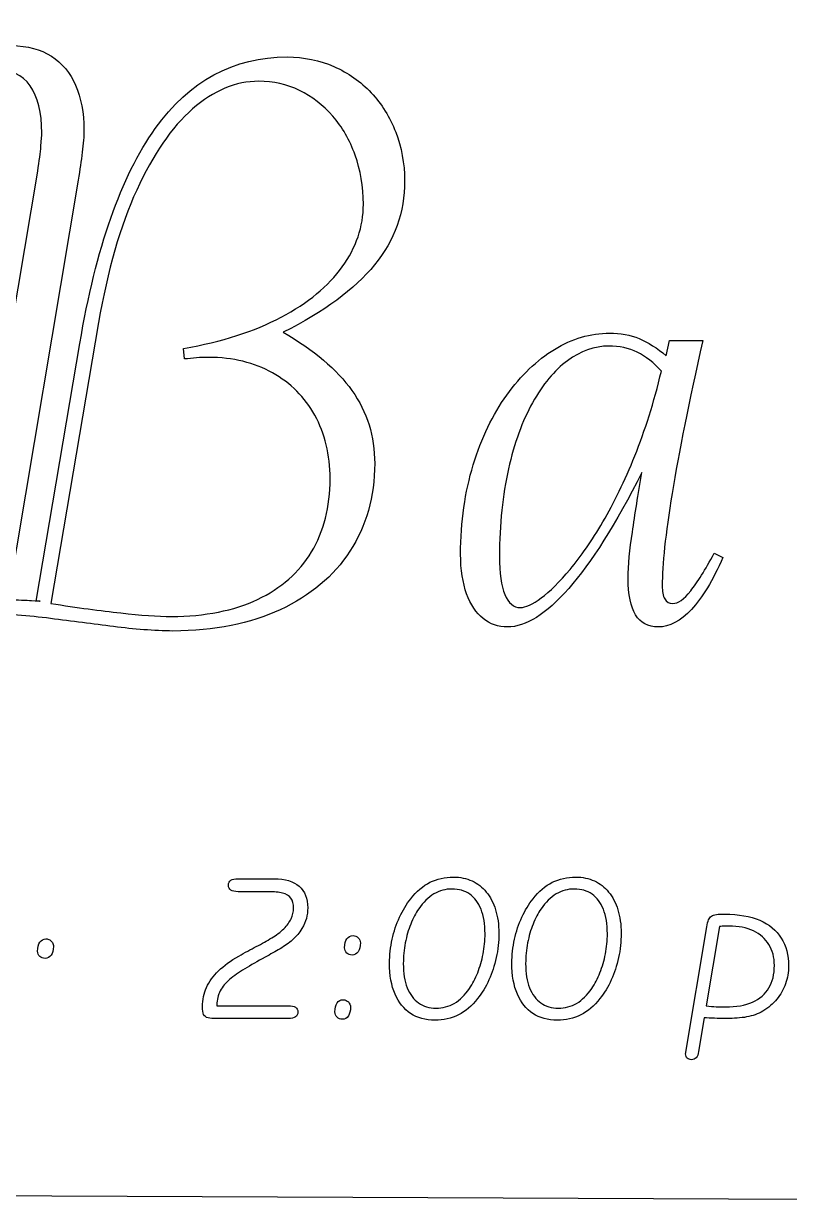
# Model space of a CAD drawing. Header units: millimetres. Extents: x -101 to 196, y -76 to 155.
# Drawn here: x 152.02 to 170.39, y 101.68 to 129.98 of the extents above; entities that cross this region are included whole.
import ezdxf

# ---------------------------------------------------------------- set-up
doc = ezdxf.new("R2010")
doc.units = ezdxf.units.MM
doc.header["$MEASUREMENT"] = 0
doc.layers.add('Capa 1', color=7, linetype='Continuous')

msp = doc.modelspace()

# ---------------------------------------------------------------- linework, layer by layer
at = {"layer": 'Capa 1', "color": 7}
msp.add_open_spline([(81.1485, 137.9786), (81.1485, 137.9786), (80.2355, 137.9786), (80.2355, 137.9786), (80.2355, 137.9786), (80.2355, 137.9786), (80.1349, 131.3575), (80.1349, 131.3575), (80.1349, 131.3575), (80.1349, 131.3575), (69.8957, 131.4652), (69.8957, 131.4652), (69.8957, 131.4652), (69.8957, 131.4652), (70.0032, 137.6636), (70.0032, 137.6636), (70.0032, 137.6636), (70.0032, 137.6636), (60.0788, 138.0784), (60.0788, 138.0784), (60.0788, 138.0784), (60.0788, 138.0784), (60.0788, 131.3575), (60.0788, 131.3575), (60.0788, 131.3575), (60.0788, 131.3575), (50.6702, 131.3575), (50.6702, 131.3575), (50.6702, 131.3575), (50.6702, 131.3575), (50.4628, 137.8708), (50.4628, 137.8708), (50.4628, 137.8708), (50.4628, 137.8708), (40.8469, 137.8708), (40.8469, 137.8708), (40.8469, 137.8708), (40.8469, 137.8708), (41.1552, 131.4652), (41.1552, 131.4652), (41.1552, 131.4652), (41.1552, 131.4652), (32.0617, 131.4652), (32.0617, 131.4652), (32.0617, 131.4652), (32.0617, 131.4652), (31.0231, 137.7698), (31.0231, 137.7698), (31.0231, 137.7698), (31.0231, 137.7698), (22.2983, 137.8708), (22.2983, 137.8708), (22.2983, 137.8708), (22.2983, 137.8708), (25.5685, 102.342), (25.5685, 102.342), (25.5685, 102.342), (25.5685, 102.342), (111.2145, 101.96), (111.2145, 101.96), (111.2145, 101.96), (111.2145, 101.96), (111.2133, 102.0352), (111.2133, 102.0352), (111.2133, 102.0352), (111.2133, 102.0352), (192.3729, 101.679), (192.3729, 101.679), (192.3729, 101.679), (192.3729, 101.679), (195.583, 137.67), (195.583, 137.67), (195.583, 137.67), (195.583, 137.67), (184.4111, 137.7698), (184.4111, 137.7698), (184.4111, 137.7698), (184.4111, 137.7698), (183.8962, 131.4317), (183.8962, 131.4317), (183.8962, 131.4317), (183.8962, 131.4317), (177.4892, 131.5317), (177.4892, 131.5317), (177.4892, 131.5317), (177.4892, 131.5317), (177.2821, 137.67), (177.2821, 137.67), (177.2821, 137.67), (177.2821, 137.67), (168.3897, 137.7698), (168.3897, 137.7698), (168.3897, 137.7698), (168.3897, 137.7698), (168.1817, 131.4317), (168.1817, 131.4317), (168.1817, 131.4317), (168.1817, 131.4317), (159.2898, 131.5317), (159.2898, 131.5317), (159.2898, 131.5317), (159.2898, 131.5317), (159.2898, 137.8708), (159.2898, 137.8708), (159.2898, 137.8708), (159.2898, 137.8708), (149.7804, 137.8708), (149.7804, 137.8708), (149.7804, 137.8708), (149.7804, 137.8708), (149.7804, 131.5317), (149.7804, 131.5317), (149.7804, 131.5317), (149.7804, 131.5317), (139.6492, 131.3305), (139.6492, 131.3305), (139.6492, 131.3305), (139.6492, 131.3305), (139.341, 137.7698), (139.341, 137.7698), (139.341, 137.7698), (139.341, 137.7698), (138.0712, 137.7573), (138.0712, 137.7573), (138.0712, 137.7573), (138.5328, 142.1253), (138.9549, 146.0923), (139.2751, 149.0454), (139.2751, 149.0454), (137.8607, 149.9912), (133.5118, 151.2237), (133.5118, 151.2237), (133.5118, 151.2237), (133.5119, 151.2239), (133.5118, 151.2237), (132.38, 147.7261), (132.38, 147.7261), (130.6776, 148.2888), (127.7425, 149.0454), (127.7425, 149.0454), (127.7425, 149.0454), (127.7426, 149.0454), (127.7425, 149.0454), (128.5942, 152.4499), (128.5942, 152.4499), (125.3837, 153.5821), (121.5977, 153.6756), (121.5977, 153.6756), (121.5977, 153.6756), (121.5977, 153.6758), (121.5977, 153.6756), (120.747, 150.0851), (120.747, 150.0851), (119.1454, 150.467), (114.7966, 150.7478), (114.7966, 150.7478), (114.7966, 150.7478), (114.7967, 150.748), (114.7966, 150.7478), (115.0781, 154.1523), (115.0781, 154.1523), (111.4858, 154.5274), (107.3249, 154.3402), (107.3249, 154.3402), (107.3249, 154.3402), (107.3249, 154.3403), (107.3249, 154.3402), (107.5122, 150.9358), (107.5122, 150.9358), (104.115, 151.0359), (100.9924, 150.1786), (100.9924, 150.1786), (100.9924, 150.1786), (100.9925, 150.1787), (100.9924, 150.1786), (100.3285, 153.777), (100.3285, 153.777), (97.4943, 153.871), (93.8089, 152.7317), (93.8089, 152.7317), (93.8089, 152.7317), (93.8089, 152.7318), (93.8089, 152.7317), (94.4725, 149.2333), (94.4725, 149.2333), (91.2554, 148.671), (88.2336, 147.6322), (88.2336, 147.6322), (88.2336, 147.6322), (88.2336, 147.6323), (87.852, 148.6708), (87.0944, 151.3172), (87.0944, 151.3172), (84.541, 150.8421), (79.7029, 149.0119), (79.7029, 149.0119), (79.7029, 149.0119), (79.7029, 149.0119), (81.1485, 137.9786), (81.1485, 137.9786)], degree=3, knots=[0, 0, 0, 0, 0.0196078, 0.0196078, 0.0196078, 0.0196078, 0.0392157, 0.0392157, 0.0392157, 0.0392157, 0.0588235, 0.0588235, 0.0588235, 0.0588235, 0.0784314, 0.0784314, 0.0784314, 0.0784314, 0.0980392, 0.0980392, 0.0980392, 0.0980392, 0.1176471, 0.1176471, 0.1176471, 0.1176471, 0.1372549, 0.1372549, 0.1372549, 0.1372549, 0.1568627, 0.1568627, 0.1568627, 0.1568627, 0.1764706, 0.1764706, 0.1764706, 0.1764706, 0.1960784, 0.1960784, 0.1960784, 0.1960784, 0.2156863, 0.2156863, 0.2156863, 0.2156863, 0.2352941, 0.2352941, 0.2352941, 0.2352941, 0.254902, 0.254902, 0.254902, 0.254902, 0.2745098, 0.2745098, 0.2745098, 0.2745098, 0.2941176, 0.2941176, 0.2941176, 0.2941176, 0.3137255, 0.3137255, 0.3137255, 0.3137255, 0.3333333, 0.3333333, 0.3333333, 0.3333333, 0.3529412, 0.3529412, 0.3529412, 0.3529412, 0.372549, 0.372549, 0.372549, 0.372549, 0.3921569, 0.3921569, 0.3921569, 0.3921569, 0.4117647, 0.4117647, 0.4117647, 0.4117647, 0.4313725, 0.4313725, 0.4313725, 0.4313725, 0.4509804, 0.4509804, 0.4509804, 0.4509804, 0.4705882, 0.4705882, 0.4705882, 0.4705882, 0.4901961, 0.4901961, 0.4901961, 0.4901961, 0.5098039, 0.5098039, 0.5098039, 0.5098039, 0.5294118, 0.5294118, 0.5294118, 0.5294118, 0.5490196, 0.5490196, 0.5490196, 0.5490196, 0.5686275, 0.5686275, 0.5686275, 0.5686275, 0.5882353, 0.5882353, 0.5882353, 0.5882353, 0.6078431, 0.6078431, 0.6078431, 0.6078431, 0.627451, 0.627451, 0.627451, 0.627451, 0.6470588, 0.6470588, 0.6470588, 0.6470588, 0.6666667, 0.6666667, 0.6666667, 0.6666667, 0.6862745, 0.6862745, 0.6862745, 0.6862745, 0.7058824, 0.7058824, 0.7058824, 0.7058824, 0.7254902, 0.7254902, 0.7254902, 0.7254902, 0.745098, 0.745098, 0.745098, 0.745098, 0.7647059, 0.7647059, 0.7647059, 0.7647059, 0.7843137, 0.7843137, 0.7843137, 0.7843137, 0.8039216, 0.8039216, 0.8039216, 0.8039216, 0.8235294, 0.8235294, 0.8235294, 0.8235294, 0.8431373, 0.8431373, 0.8431373, 0.8431373, 0.8627451, 0.8627451, 0.8627451, 0.8627451, 0.8823529, 0.8823529, 0.8823529, 0.8823529, 0.9019608, 0.9019608, 0.9019608, 0.9019608, 0.9215686, 0.9215686, 0.9215686, 0.9215686, 0.9411765, 0.9411765, 0.9411765, 0.9411765, 0.9607843, 0.9607843, 0.9607843, 0.9607843, 1, 1, 1, 1], dxfattribs=at)
at = {"layer": 'Capa 1', "lineweight": 9}
msp.add_open_spline([(81.1485, 137.9786), (81.1485, 137.9786), (80.2355, 137.9786), (80.2355, 137.9786), (80.2355, 137.9786), (80.2355, 137.9786), (80.1349, 131.3575), (80.1349, 131.3575), (80.1349, 131.3575), (80.1349, 131.3575), (69.8957, 131.4652), (69.8957, 131.4652), (69.8957, 131.4652), (69.8957, 131.4652), (70.0032, 137.6636), (70.0032, 137.6636), (70.0032, 137.6636), (70.0032, 137.6636), (60.0788, 138.0784), (60.0788, 138.0784), (60.0788, 138.0784), (60.0788, 138.0784), (60.0788, 131.3575), (60.0788, 131.3575), (60.0788, 131.3575), (60.0788, 131.3575), (50.6702, 131.3575), (50.6702, 131.3575), (50.6702, 131.3575), (50.6702, 131.3575), (50.4628, 137.8708), (50.4628, 137.8708), (50.4628, 137.8708), (50.4628, 137.8708), (40.8469, 137.8708), (40.8469, 137.8708), (40.8469, 137.8708), (40.8469, 137.8708), (41.1552, 131.4652), (41.1552, 131.4652), (41.1552, 131.4652), (41.1552, 131.4652), (32.0617, 131.4652), (32.0617, 131.4652), (32.0617, 131.4652), (32.0617, 131.4652), (31.0231, 137.7698), (31.0231, 137.7698), (31.0231, 137.7698), (31.0231, 137.7698), (22.2983, 137.8708), (22.2983, 137.8708), (22.2983, 137.8708), (22.2983, 137.8708), (25.5685, 102.342), (25.5685, 102.342), (25.5685, 102.342), (25.5685, 102.342), (111.2145, 101.96), (111.2145, 101.96), (111.2145, 101.96), (111.2145, 101.96), (111.2133, 102.0352), (111.2133, 102.0352), (111.2133, 102.0352), (111.2133, 102.0352), (192.3729, 101.679), (192.3729, 101.679), (192.3729, 101.679), (192.3729, 101.679), (195.583, 137.67), (195.583, 137.67), (195.583, 137.67), (195.583, 137.67), (184.4111, 137.7698), (184.4111, 137.7698), (184.4111, 137.7698), (184.4111, 137.7698), (183.8962, 131.4317), (183.8962, 131.4317), (183.8962, 131.4317), (183.8962, 131.4317), (177.4892, 131.5317), (177.4892, 131.5317), (177.4892, 131.5317), (177.4892, 131.5317), (177.2821, 137.67), (177.2821, 137.67), (177.2821, 137.67), (177.2821, 137.67), (168.3897, 137.7698), (168.3897, 137.7698), (168.3897, 137.7698), (168.3897, 137.7698), (168.1817, 131.4317), (168.1817, 131.4317), (168.1817, 131.4317), (168.1817, 131.4317), (159.2898, 131.5317), (159.2898, 131.5317), (159.2898, 131.5317), (159.2898, 131.5317), (159.2898, 137.8708), (159.2898, 137.8708), (159.2898, 137.8708), (159.2898, 137.8708), (149.7804, 137.8708), (149.7804, 137.8708), (149.7804, 137.8708), (149.7804, 137.8708), (149.7804, 131.5317), (149.7804, 131.5317), (149.7804, 131.5317), (149.7804, 131.5317), (139.6492, 131.3305), (139.6492, 131.3305), (139.6492, 131.3305), (139.6492, 131.3305), (139.341, 137.7698), (139.341, 137.7698), (139.341, 137.7698), (139.341, 137.7698), (138.0712, 137.7573), (138.0712, 137.7573), (138.0712, 137.7573), (138.5328, 142.1253), (138.9549, 146.0923), (139.2751, 149.0454), (139.2751, 149.0454), (137.8607, 149.9912), (133.5118, 151.2237), (133.5118, 151.2237), (133.5118, 151.2237), (133.5118, 151.2237), (133.5118, 151.2237), (132.38, 147.7261), (132.38, 147.7261), (130.6776, 148.2888), (127.7425, 149.0454), (127.7425, 149.0454), (127.7425, 149.0454), (127.7425, 149.0454), (127.7425, 149.0454), (128.5942, 152.4499), (128.5942, 152.4499), (125.3837, 153.5821), (121.5977, 153.6756), (121.5977, 153.6756), (121.5977, 153.6756), (121.5977, 153.6756), (121.5977, 153.6756), (120.747, 150.0851), (120.747, 150.0851), (119.1454, 150.467), (114.7966, 150.7478), (114.7966, 150.7478), (114.7966, 150.7478), (114.7966, 150.7478), (114.7966, 150.7478), (115.0781, 154.1523), (115.0781, 154.1523), (111.4858, 154.5274), (107.3249, 154.3402), (107.3249, 154.3402), (107.3249, 154.3402), (107.3249, 154.3402), (107.3249, 154.3402), (107.5122, 150.9358), (107.5122, 150.9358), (104.115, 151.0359), (100.9924, 150.1786), (100.9924, 150.1786), (100.9924, 150.1786), (100.9924, 150.1786), (100.9924, 150.1786), (100.3285, 153.777), (100.3285, 153.777), (97.4943, 153.871), (93.8089, 152.7317), (93.8089, 152.7317), (93.8089, 152.7317), (93.8089, 152.7317), (93.8089, 152.7317), (94.4725, 149.2333), (94.4725, 149.2333), (91.2554, 148.671), (88.2336, 147.6322), (88.2336, 147.6322), (88.2336, 147.6322), (88.2336, 147.6322), (87.852, 148.6708), (87.0944, 151.3172), (87.0944, 151.3172), (84.541, 150.8421), (79.7029, 149.0119), (79.7029, 149.0119), (79.7029, 149.0119), (79.7029, 149.0119), (81.1485, 137.9786), (81.1485, 137.9786)], degree=3, knots=[0, 0, 0, 0, 0.0196078, 0.0196078, 0.0196078, 0.0196078, 0.0392157, 0.0392157, 0.0392157, 0.0392157, 0.0588235, 0.0588235, 0.0588235, 0.0588235, 0.0784314, 0.0784314, 0.0784314, 0.0784314, 0.0980392, 0.0980392, 0.0980392, 0.0980392, 0.1176471, 0.1176471, 0.1176471, 0.1176471, 0.1372549, 0.1372549, 0.1372549, 0.1372549, 0.1568627, 0.1568627, 0.1568627, 0.1568627, 0.1764706, 0.1764706, 0.1764706, 0.1764706, 0.1960784, 0.1960784, 0.1960784, 0.1960784, 0.2156863, 0.2156863, 0.2156863, 0.2156863, 0.2352941, 0.2352941, 0.2352941, 0.2352941, 0.254902, 0.254902, 0.254902, 0.254902, 0.2745098, 0.2745098, 0.2745098, 0.2745098, 0.2941176, 0.2941176, 0.2941176, 0.2941176, 0.3137255, 0.3137255, 0.3137255, 0.3137255, 0.3333333, 0.3333333, 0.3333333, 0.3333333, 0.3529412, 0.3529412, 0.3529412, 0.3529412, 0.372549, 0.372549, 0.372549, 0.372549, 0.3921569, 0.3921569, 0.3921569, 0.3921569, 0.4117647, 0.4117647, 0.4117647, 0.4117647, 0.4313725, 0.4313725, 0.4313725, 0.4313725, 0.4509804, 0.4509804, 0.4509804, 0.4509804, 0.4705882, 0.4705882, 0.4705882, 0.4705882, 0.4901961, 0.4901961, 0.4901961, 0.4901961, 0.5098039, 0.5098039, 0.5098039, 0.5098039, 0.5294118, 0.5294118, 0.5294118, 0.5294118, 0.5490196, 0.5490196, 0.5490196, 0.5490196, 0.5686275, 0.5686275, 0.5686275, 0.5686275, 0.5882353, 0.5882353, 0.5882353, 0.5882353, 0.6078431, 0.6078431, 0.6078431, 0.6078431, 0.627451, 0.627451, 0.627451, 0.627451, 0.6470588, 0.6470588, 0.6470588, 0.6470588, 0.6666667, 0.6666667, 0.6666667, 0.6666667, 0.6862745, 0.6862745, 0.6862745, 0.6862745, 0.7058824, 0.7058824, 0.7058824, 0.7058824, 0.7254902, 0.7254902, 0.7254902, 0.7254902, 0.745098, 0.745098, 0.745098, 0.745098, 0.7647059, 0.7647059, 0.7647059, 0.7647059, 0.7843137, 0.7843137, 0.7843137, 0.7843137, 0.8039216, 0.8039216, 0.8039216, 0.8039216, 0.8235294, 0.8235294, 0.8235294, 0.8235294, 0.8431373, 0.8431373, 0.8431373, 0.8431373, 0.8627451, 0.8627451, 0.8627451, 0.8627451, 0.8823529, 0.8823529, 0.8823529, 0.8823529, 0.9019608, 0.9019608, 0.9019608, 0.9019608, 0.9215686, 0.9215686, 0.9215686, 0.9215686, 0.9411765, 0.9411765, 0.9411765, 0.9411765, 0.9607843, 0.9607843, 0.9607843, 0.9607843, 1, 1, 1, 1], dxfattribs=at)
at = {"layer": 'Capa 1', "color": 250}
for points, knots in [([(150.6327, 116.1679), (150.215, 116.1195), (149.8232, 116.0545), (149.4509, 115.9768), (149.4509, 115.9768), (149.0788, 115.9026), (148.7289, 115.8085), (148.3987, 115.7016), (148.3987, 115.7016), (148.3987, 115.7016), (148.4765, 115.3908), (148.4765, 115.3908), (148.4765, 115.3908), (149.0204, 115.5367), (149.506, 115.6433), (149.9366, 115.7146), (149.9366, 115.7146), (150.3674, 115.7827), (150.7395, 115.8182), (151.06, 115.8182), (151.06, 115.8182), (151.6104, 115.8151), (152.1446, 115.7793), (152.6658, 115.7113), (152.6658, 115.7113), (153.1872, 115.6466), (153.6922, 115.5818), (154.181, 115.5171), (154.181, 115.5171), (154.6699, 115.4523), (155.1459, 115.4167), (155.6056, 115.4102), (155.6056, 115.4102), (156.6029, 115.4168), (157.4607, 115.5851), (158.1795, 115.9218), (158.1795, 115.9218), (158.9016, 116.2586), (159.4583, 116.7247), (159.8501, 117.3269), (159.8501, 117.3269), (160.2419, 117.9292), (160.4393, 118.6284), (160.4426, 119.4313), (160.4426, 119.4313), (160.4427, 120.0854), (160.2613, 120.6681), (159.8986, 121.1796), (159.8986, 121.1796), (159.536, 121.688), (158.9856, 122.1542), (158.2475, 122.5783), (158.2475, 122.5783), (159.2286, 123.0674), (159.9602, 123.6078), (160.4393, 124.1971), (160.4393, 124.1971), (160.9217, 124.7864), (161.1613, 125.4598), (161.1613, 126.2109), (161.1613, 126.2109), (161.1582, 126.6319), (161.0868, 127.0203), (160.9476, 127.3796), (160.9476, 127.3796), (160.8086, 127.7392), (160.6109, 128.0531), (160.3584, 128.325), (160.3584, 128.325), (160.1059, 128.5939), (159.808, 128.8042), (159.4648, 128.9531), (159.4648, 128.9531), (159.125, 129.1054), (158.7493, 129.1798), (158.3446, 129.183), (158.3446, 129.183), (157.0561, 129.183), (156.0006, 128.6099), (155.1815, 127.4638), (155.1815, 127.4638), (154.3592, 126.3178), (153.7569, 124.5986), (153.3716, 122.3063), (153.3716, 122.3063), (153.3716, 122.3063), (152.3228, 116.129), (152.3228, 116.129), (152.3228, 116.129), (152.3228, 116.129), (152.4198, 116.129), (152.4198, 116.129), (152.4198, 116.129), (152.4101, 116.129), (152.3421, 116.1322), (152.2126, 116.1419), (152.2126, 116.1419), (152.0865, 116.1484), (151.8953, 116.1581), (151.6428, 116.1678), (151.6428, 116.1678), (151.6428, 116.1678), (153.3329, 126.2305), (153.3329, 126.2305), (153.3329, 126.2305), (153.3717, 126.4731), (153.404, 126.6965), (153.4299, 126.8972), (153.4299, 126.8972), (153.4559, 127.1012), (153.4688, 127.2793), (153.4688, 127.4347), (153.4688, 127.4347), (153.469, 127.8459), (153.4008, 128.202), (153.2713, 128.5031), (153.2713, 128.5031), (153.1386, 128.8042), (152.9443, 129.0373), (152.6885, 129.2024), (152.6885, 129.2024), (152.4327, 129.3676), (152.1155, 129.4517), (151.7399, 129.455), (151.7399, 129.455), (151.4032, 129.4517), (151.0827, 129.3675), (150.7783, 129.2024), (150.7783, 129.2024), (150.4742, 129.0374), (150.202, 128.8074), (149.9657, 128.5096), (149.9657, 128.5096), (149.7294, 128.215), (149.5416, 127.8718), (149.4056, 127.48), (149.4056, 127.48), (149.2665, 127.0883), (149.1984, 126.6641), (149.1951, 126.2109), (149.1951, 126.2109), (149.1952, 126.007), (149.2113, 125.8127), (149.2405, 125.6249), (149.2405, 125.6249), (149.2728, 125.4405), (149.3214, 125.259), (149.3894, 125.0842), (149.3894, 125.0842), (149.3894, 125.0842), (149.6616, 125.1621), (149.6616, 125.1621), (149.6616, 125.1621), (149.6227, 125.3561), (149.5934, 125.5407), (149.5739, 125.7123), (149.5739, 125.7123), (149.5546, 125.8872), (149.5448, 126.0458), (149.5448, 126.1914), (149.5448, 126.1914), (149.5481, 126.5736), (149.5998, 126.9264), (149.7034, 127.2534), (149.7034, 127.2534), (149.807, 127.5804), (149.9463, 127.8653), (150.1179, 128.1113), (150.1179, 128.1113), (150.2896, 128.3543), (150.4805, 128.5452), (150.6909, 128.6844), (150.6909, 128.6844), (150.9014, 128.8205), (151.115, 128.8884), (151.332, 128.8916), (151.332, 128.8916), (151.7108, 128.8885), (151.9924, 128.7556), (152.1802, 128.4901), (152.1802, 128.4901), (152.3649, 128.2248), (152.4586, 127.8459), (152.4586, 127.357), (152.4586, 127.357), (152.4587, 127.2988), (152.4522, 127.1919), (152.4392, 127.0397), (152.4392, 127.0397), (152.4264, 126.8877), (152.4004, 126.6868), (152.3615, 126.444), (152.3615, 126.444), (152.3615, 126.444), (150.6327, 116.1679), (150.6327, 116.1679)], [0, 0, 0, 0, 0.02, 0.02, 0.02, 0.02, 0.04, 0.04, 0.04, 0.04, 0.06, 0.06, 0.06, 0.06, 0.08, 0.08, 0.08, 0.08, 0.1, 0.1, 0.1, 0.1, 0.12, 0.12, 0.12, 0.12, 0.14, 0.14, 0.14, 0.14, 0.16, 0.16, 0.16, 0.16, 0.18, 0.18, 0.18, 0.18, 0.2, 0.2, 0.2, 0.2, 0.22, 0.22, 0.22, 0.22, 0.24, 0.24, 0.24, 0.24, 0.26, 0.26, 0.26, 0.26, 0.28, 0.28, 0.28, 0.28, 0.3, 0.3, 0.3, 0.3, 0.32, 0.32, 0.32, 0.32, 0.34, 0.34, 0.34, 0.34, 0.36, 0.36, 0.36, 0.36, 0.38, 0.38, 0.38, 0.38, 0.4, 0.4, 0.4, 0.4, 0.42, 0.42, 0.42, 0.42, 0.44, 0.44, 0.44, 0.44, 0.46, 0.46, 0.46, 0.46, 0.48, 0.48, 0.48, 0.48, 0.5, 0.5, 0.5, 0.5, 0.52, 0.52, 0.52, 0.52, 0.54, 0.54, 0.54, 0.54, 0.56, 0.56, 0.56, 0.56, 0.58, 0.58, 0.58, 0.58, 0.6, 0.6, 0.6, 0.6, 0.62, 0.62, 0.62, 0.62, 0.64, 0.64, 0.64, 0.64, 0.66, 0.66, 0.66, 0.66, 0.68, 0.68, 0.68, 0.68, 0.7, 0.7, 0.7, 0.7, 0.72, 0.72, 0.72, 0.72, 0.74, 0.74, 0.74, 0.74, 0.76, 0.76, 0.76, 0.76, 0.78, 0.78, 0.78, 0.78, 0.8, 0.8, 0.8, 0.8, 0.82, 0.82, 0.82, 0.82, 0.84, 0.84, 0.84, 0.84, 0.86, 0.86, 0.86, 0.86, 0.88, 0.88, 0.88, 0.88, 0.9, 0.9, 0.9, 0.9, 0.92, 0.92, 0.92, 0.92, 0.94, 0.94, 0.94, 0.94, 0.96, 0.96, 0.96, 0.96, 1, 1, 1, 1]), ([(152.6725, 116.0709), (152.6725, 116.0709), (153.8184, 122.8116), (153.8184, 122.8116), (153.8184, 122.8116), (154.0387, 124.0709), (154.3429, 125.1295), (154.7347, 125.9875), (154.7347, 125.9875), (155.1265, 126.8454), (155.5732, 127.4962), (156.075, 127.9365), (156.075, 127.9365), (156.5803, 128.377), (157.1111, 128.6002), (157.6647, 128.6002), (157.6647, 128.6002), (158.0112, 128.6002), (158.3381, 128.5258), (158.6392, 128.3801), (158.6392, 128.3801), (158.9403, 128.2345), (159.2058, 128.0304), (159.4357, 127.7649), (159.4357, 127.7649), (159.6656, 127.5028), (159.8436, 127.1886), (159.9731, 126.8293), (159.9731, 126.8293), (160.1027, 126.4731), (160.1674, 126.0781), (160.1706, 125.6475), (160.1706, 125.6475), (160.1706, 125.1135), (159.999, 124.6115), (159.6655, 124.1485), (159.6655, 124.1485), (159.3322, 123.6823), (158.8432, 123.2808), (158.2021, 122.9409), (158.2021, 122.9409), (157.5612, 122.601), (156.7808, 122.3484), (155.8581, 122.1898), (155.8581, 122.1898), (155.8581, 122.1898), (155.8776, 121.9373), (155.8776, 121.9373), (155.8776, 121.9373), (155.9749, 121.9472), (156.0718, 121.9567), (156.1689, 121.9631), (156.1689, 121.9631), (156.2662, 121.973), (156.3632, 121.9761), (156.4603, 121.9761), (156.4603, 121.9761), (157.0464, 121.973), (157.5579, 121.8498), (157.9917, 121.6038), (157.9917, 121.6038), (158.4289, 121.361), (158.7655, 121.021), (159.0083, 120.5872), (159.0083, 120.5872), (159.2481, 120.1501), (159.3709, 119.6418), (159.3742, 119.0623), (159.3742, 119.0623), (159.3743, 118.3856), (159.222, 117.7996), (158.9274, 117.3075), (158.9274, 117.3075), (158.6295, 116.8154), (158.1989, 116.4366), (157.6323, 116.1678), (157.6323, 116.1678), (157.069, 115.8992), (156.3794, 115.7631), (155.5667, 115.7599), (155.5667, 115.7599), (155.2367, 115.7599), (154.8318, 115.789), (154.3526, 115.8441), (154.3526, 115.8441), (153.8736, 115.896), (153.3134, 115.9736), (152.6725, 116.0709)], [0, 0, 0, 0, 0.0434783, 0.0434783, 0.0434783, 0.0434783, 0.0869565, 0.0869565, 0.0869565, 0.0869565, 0.1304348, 0.1304348, 0.1304348, 0.1304348, 0.173913, 0.173913, 0.173913, 0.173913, 0.2173913, 0.2173913, 0.2173913, 0.2173913, 0.2608696, 0.2608696, 0.2608696, 0.2608696, 0.3043478, 0.3043478, 0.3043478, 0.3043478, 0.3478261, 0.3478261, 0.3478261, 0.3478261, 0.3913043, 0.3913043, 0.3913043, 0.3913043, 0.4347826, 0.4347826, 0.4347826, 0.4347826, 0.4782609, 0.4782609, 0.4782609, 0.4782609, 0.5217391, 0.5217391, 0.5217391, 0.5217391, 0.5652174, 0.5652174, 0.5652174, 0.5652174, 0.6086957, 0.6086957, 0.6086957, 0.6086957, 0.6521739, 0.6521739, 0.6521739, 0.6521739, 0.6956522, 0.6956522, 0.6956522, 0.6956522, 0.7391304, 0.7391304, 0.7391304, 0.7391304, 0.7826087, 0.7826087, 0.7826087, 0.7826087, 0.826087, 0.826087, 0.826087, 0.826087, 0.8695652, 0.8695652, 0.8695652, 0.8695652, 0.9130435, 0.9130435, 0.9130435, 0.9130435, 1, 1, 1, 1]), ([(168.7957, 117.1781), (168.7957, 117.1781), (168.582, 117.2752), (168.582, 117.2752), (168.582, 117.2752), (168.3683, 116.8769), (168.1836, 116.5758), (168.0217, 116.375), (168.0217, 116.375), (167.8601, 116.1713), (167.7174, 116.0707), (167.5911, 116.0707), (167.5911, 116.0707), (167.5039, 116.0709), (167.439, 116.1096), (167.4001, 116.1808), (167.4001, 116.1808), (167.358, 116.2554), (167.3386, 116.3621), (167.3386, 116.4981), (167.3386, 116.4981), (167.3386, 116.9934), (167.4163, 117.7316), (167.575, 118.7126), (167.575, 118.7126), (167.7368, 119.6937), (167.9797, 120.9174), (168.3099, 122.384), (168.3099, 122.384), (168.3099, 122.384), (167.5134, 122.3841), (167.5134, 122.3841), (167.5134, 122.3841), (167.5134, 122.3841), (167.4358, 122.0151), (167.4358, 122.0151), (167.4358, 122.0151), (167.2157, 122.1996), (166.9987, 122.3355), (166.785, 122.4261), (166.785, 122.4261), (166.5714, 122.5135), (166.335, 122.5589), (166.0759, 122.5589), (166.0759, 122.5589), (165.6195, 122.5556), (165.1791, 122.4261), (164.755, 122.1671), (164.755, 122.1671), (164.3311, 121.9081), (163.9488, 121.5455), (163.6121, 121.0728), (163.6121, 121.0728), (163.2722, 120.6002), (163.0035, 120.0432), (162.806, 119.3957), (162.806, 119.3957), (162.6086, 118.7484), (162.5049, 118.0359), (162.5016, 117.2557), (162.5016, 117.2557), (162.505, 116.8803), (162.5534, 116.5628), (162.6473, 116.3006), (162.6473, 116.3006), (162.7414, 116.0417), (162.874, 115.8441), (163.0423, 115.7113), (163.0423, 115.7113), (163.2109, 115.5756), (163.4049, 115.5074), (163.6283, 115.5074), (163.6283, 115.5074), (164.0655, 115.5075), (164.5543, 115.8149), (165.095, 116.4301), (165.095, 116.4301), (165.6358, 117.0454), (166.2216, 117.9744), (166.853, 119.2177), (166.853, 119.2177), (166.7623, 118.6837), (166.6846, 118.2075), (166.6231, 117.7834), (166.6231, 117.7834), (166.5583, 117.3627), (166.526, 116.9934), (166.5227, 116.6729), (166.5227, 116.6729), (166.5228, 116.2846), (166.581, 115.993), (166.7008, 115.7988), (166.7008, 115.7988), (166.8175, 115.6045), (166.9987, 115.5074), (167.2415, 115.5074), (167.2415, 115.5074), (167.5134, 115.5075), (167.7789, 115.6466), (168.0412, 115.9283), (168.0412, 115.9283), (168.3004, 116.2068), (168.5527, 116.6243), (168.7957, 117.1781)], [0, 0, 0, 0, 0.037037, 0.037037, 0.037037, 0.037037, 0.0740741, 0.0740741, 0.0740741, 0.0740741, 0.1111111, 0.1111111, 0.1111111, 0.1111111, 0.1481481, 0.1481481, 0.1481481, 0.1481481, 0.1851852, 0.1851852, 0.1851852, 0.1851852, 0.2222222, 0.2222222, 0.2222222, 0.2222222, 0.2592593, 0.2592593, 0.2592593, 0.2592593, 0.2962963, 0.2962963, 0.2962963, 0.2962963, 0.3333333, 0.3333333, 0.3333333, 0.3333333, 0.3703704, 0.3703704, 0.3703704, 0.3703704, 0.4074074, 0.4074074, 0.4074074, 0.4074074, 0.4444444, 0.4444444, 0.4444444, 0.4444444, 0.4814815, 0.4814815, 0.4814815, 0.4814815, 0.5185185, 0.5185185, 0.5185185, 0.5185185, 0.5555556, 0.5555556, 0.5555556, 0.5555556, 0.5925926, 0.5925926, 0.5925926, 0.5925926, 0.6296296, 0.6296296, 0.6296296, 0.6296296, 0.6666667, 0.6666667, 0.6666667, 0.6666667, 0.7037037, 0.7037037, 0.7037037, 0.7037037, 0.7407407, 0.7407407, 0.7407407, 0.7407407, 0.7777778, 0.7777778, 0.7777778, 0.7777778, 0.8148148, 0.8148148, 0.8148148, 0.8148148, 0.8518519, 0.8518519, 0.8518519, 0.8518519, 0.8888889, 0.8888889, 0.8888889, 0.8888889, 0.9259259, 0.9259259, 0.9259259, 0.9259259, 1, 1, 1, 1]), ([(167.3193, 121.646), (167.138, 120.8949), (166.9242, 120.2181), (166.6814, 119.6159), (166.6814, 119.6159), (166.4387, 119.0139), (166.186, 118.4827), (165.9173, 118.0295), (165.9173, 118.0295), (165.6487, 117.5762), (165.3863, 117.1942), (165.1306, 116.8898), (165.1306, 116.8898), (164.875, 116.5856), (164.6449, 116.3556), (164.4377, 116.2035), (164.4377, 116.2035), (164.2275, 116.0514), (164.0622, 115.9736), (163.9391, 115.9736), (163.9391, 115.9736), (163.774, 115.9736), (163.6477, 116.0804), (163.5636, 116.2876), (163.5636, 116.2876), (163.4764, 116.4949), (163.4341, 116.7992), (163.4341, 117.1974), (163.4341, 117.1974), (163.4373, 117.9778), (163.5085, 118.677), (163.651, 119.2986), (163.651, 119.2986), (163.7903, 119.9203), (163.9845, 120.4479), (164.2273, 120.8883), (164.2273, 120.8883), (164.4733, 121.3287), (164.7518, 121.662), (165.0658, 121.8952), (165.0658, 121.8952), (165.38, 122.1284), (165.7101, 122.2448), (166.0565, 122.2481), (166.0565, 122.2481), (166.3059, 122.2482), (166.5357, 122.1995), (166.7397, 122.0991), (166.7397, 122.0991), (166.9437, 122.0022), (167.1379, 121.8498), (167.3193, 121.646)], [0, 0, 0, 0, 0.0714286, 0.0714286, 0.0714286, 0.0714286, 0.1428571, 0.1428571, 0.1428571, 0.1428571, 0.2142857, 0.2142857, 0.2142857, 0.2142857, 0.2857143, 0.2857143, 0.2857143, 0.2857143, 0.3571429, 0.3571429, 0.3571429, 0.3571429, 0.4285714, 0.4285714, 0.4285714, 0.4285714, 0.5, 0.5, 0.5, 0.5, 0.5714286, 0.5714286, 0.5714286, 0.5714286, 0.6428571, 0.6428571, 0.6428571, 0.6428571, 0.7142857, 0.7142857, 0.7142857, 0.7142857, 0.7857143, 0.7857143, 0.7857143, 0.7857143, 0.8571429, 0.8571429, 0.8571429, 0.8571429, 1, 1, 1, 1]), ([(158.3632, 106.4212), (158.3632, 106.4212), (156.6593, 106.4212), (156.6593, 106.4212), (156.6593, 106.4212), (156.6593, 106.4212), (156.6593, 106.4411), (156.6593, 106.4411), (156.6593, 106.4411), (156.6601, 106.5677), (156.6855, 106.6812), (156.7374, 106.78), (156.7374, 106.78), (156.7902, 106.878), (156.8658, 106.9702), (156.9646, 107.0541), (156.9646, 107.0541), (157.0643, 107.139), (157.1852, 107.2237), (157.3284, 107.3093), (157.3284, 107.3093), (157.4709, 107.3942), (157.633, 107.4863), (157.8149, 107.5867), (157.8149, 107.5867), (157.9426, 107.6559), (158.0618, 107.7233), (158.173, 107.7892), (158.173, 107.7892), (158.2843, 107.8544), (158.3837, 107.925), (158.4734, 108.0024), (158.4734, 108.0024), (158.5625, 108.079), (158.6381, 108.1695), (158.699, 108.2732), (158.699, 108.2732), (158.746, 108.3548), (158.7805, 108.4354), (158.8035, 108.5169), (158.8035, 108.5169), (158.8258, 108.5975), (158.8373, 108.6815), (158.8373, 108.7671), (158.8373, 108.7671), (158.8373, 108.9936), (158.7689, 109.1663), (158.6323, 109.2865), (158.6323, 109.2865), (158.4966, 109.4067), (158.2948, 109.4676), (158.0273, 109.4684), (158.0273, 109.4684), (158.0273, 109.4684), (157.1728, 109.4684), (157.1728, 109.4684), (157.1728, 109.4684), (157.0923, 109.4684), (157.0321, 109.4561), (156.9934, 109.4305), (156.9934, 109.4305), (156.9547, 109.4059), (156.9358, 109.3672), (156.9358, 109.3153), (156.9358, 109.3153), (156.9359, 109.2593), (156.9539, 109.219), (156.9909, 109.1935), (156.9909, 109.1935), (157.0282, 109.1688), (157.0872, 109.1573), (157.1679, 109.1573), (157.1679, 109.1573), (157.1679, 109.1573), (157.8939, 109.1573), (157.8939, 109.1573), (157.8939, 109.1573), (158.0323, 109.1583), (158.1458, 109.1466), (158.2347, 109.1235), (158.2347, 109.1235), (158.3238, 109.0997), (158.3895, 109.0593), (158.4323, 109.0025), (158.4323, 109.0025), (158.476, 108.945), (158.4965, 108.8667), (158.4965, 108.7671), (158.4965, 108.7671), (158.4966, 108.6783), (158.4767, 108.5918), (158.438, 108.5086), (158.438, 108.5086), (158.3994, 108.4249), (158.3409, 108.3448), (158.2643, 108.2683), (158.2643, 108.2683), (158.1813, 108.1885), (158.0841, 108.1152), (157.9721, 108.0477), (157.9721, 108.0477), (157.8604, 107.9804), (157.7375, 107.911), (157.6034, 107.8419), (157.6034, 107.8419), (157.4701, 107.7728), (157.3301, 107.6962), (157.1827, 107.6114), (157.1827, 107.6114), (156.9887, 107.5003), (156.8271, 107.3826), (156.6987, 107.2583), (156.6987, 107.2583), (156.5696, 107.134), (156.4732, 107.0014), (156.4098, 106.8599), (156.4098, 106.8599), (156.3457, 106.7183), (156.3135, 106.5652), (156.3135, 106.4014), (156.3135, 106.4014), (156.3128, 106.3159), (156.3217, 106.2515), (156.3406, 106.2104), (156.3406, 106.2104), (156.3604, 106.1702), (156.395, 106.1429), (156.446, 106.1314), (156.446, 106.1314), (156.4971, 106.119), (156.5695, 106.1133), (156.6641, 106.1149), (156.6641, 106.1149), (156.6641, 106.1149), (158.3632, 106.115), (158.3632, 106.115), (158.3632, 106.115), (158.4448, 106.115), (158.5047, 106.1272), (158.5426, 106.1528), (158.5426, 106.1528), (158.5813, 106.1776), (158.6002, 106.2161), (158.6002, 106.268), (158.6002, 106.268), (158.6004, 106.324), (158.5813, 106.3635), (158.5426, 106.3874), (158.5426, 106.3874), (158.5047, 106.4105), (158.4446, 106.4219), (158.3632, 106.4212)], [0, 0, 0, 0, 0.025641, 0.025641, 0.025641, 0.025641, 0.0512821, 0.0512821, 0.0512821, 0.0512821, 0.0769231, 0.0769231, 0.0769231, 0.0769231, 0.1025641, 0.1025641, 0.1025641, 0.1025641, 0.1282051, 0.1282051, 0.1282051, 0.1282051, 0.1538462, 0.1538462, 0.1538462, 0.1538462, 0.1794872, 0.1794872, 0.1794872, 0.1794872, 0.2051282, 0.2051282, 0.2051282, 0.2051282, 0.2307692, 0.2307692, 0.2307692, 0.2307692, 0.2564103, 0.2564103, 0.2564103, 0.2564103, 0.2820513, 0.2820513, 0.2820513, 0.2820513, 0.3076923, 0.3076923, 0.3076923, 0.3076923, 0.3333333, 0.3333333, 0.3333333, 0.3333333, 0.3589744, 0.3589744, 0.3589744, 0.3589744, 0.3846154, 0.3846154, 0.3846154, 0.3846154, 0.4102564, 0.4102564, 0.4102564, 0.4102564, 0.4358974, 0.4358974, 0.4358974, 0.4358974, 0.4615385, 0.4615385, 0.4615385, 0.4615385, 0.4871795, 0.4871795, 0.4871795, 0.4871795, 0.5128205, 0.5128205, 0.5128205, 0.5128205, 0.5384615, 0.5384615, 0.5384615, 0.5384615, 0.5641026, 0.5641026, 0.5641026, 0.5641026, 0.5897436, 0.5897436, 0.5897436, 0.5897436, 0.6153846, 0.6153846, 0.6153846, 0.6153846, 0.6410256, 0.6410256, 0.6410256, 0.6410256, 0.6666667, 0.6666667, 0.6666667, 0.6666667, 0.6923077, 0.6923077, 0.6923077, 0.6923077, 0.7179487, 0.7179487, 0.7179487, 0.7179487, 0.7435897, 0.7435897, 0.7435897, 0.7435897, 0.7692308, 0.7692308, 0.7692308, 0.7692308, 0.7948718, 0.7948718, 0.7948718, 0.7948718, 0.8205128, 0.8205128, 0.8205128, 0.8205128, 0.8461538, 0.8461538, 0.8461538, 0.8461538, 0.8717949, 0.8717949, 0.8717949, 0.8717949, 0.8974359, 0.8974359, 0.8974359, 0.8974359, 0.9230769, 0.9230769, 0.9230769, 0.9230769, 0.9487179, 0.9487179, 0.9487179, 0.9487179, 1, 1, 1, 1]), ([(161.8847, 106.0756), (162.0955, 106.0748), (162.2846, 106.1165), (162.4517, 106.2013), (162.4517, 106.2013), (162.6189, 106.2861), (162.7727, 106.417), (162.9119, 106.594), (162.9119, 106.594), (163.0164, 106.725), (163.1061, 106.8738), (163.1818, 107.0401), (163.1818, 107.0401), (163.2577, 107.2072), (163.3168, 107.385), (163.358, 107.5752), (163.358, 107.5752), (163.3992, 107.7647), (163.4197, 107.9596), (163.4206, 108.1596), (163.4206, 108.1596), (163.4198, 108.3703), (163.3934, 108.558), (163.3415, 108.7243), (163.3415, 108.7243), (163.2899, 108.8906), (163.2156, 109.0321), (163.1201, 109.149), (163.1201, 109.149), (163.0239, 109.2652), (162.9094, 109.354), (162.7769, 109.4157), (162.7769, 109.4157), (162.6443, 109.4768), (162.4962, 109.5079), (162.334, 109.5079), (162.334, 109.5079), (162.125, 109.5087), (161.9364, 109.4668), (161.7685, 109.382), (161.7685, 109.382), (161.6008, 109.2972), (161.4466, 109.1663), (161.3067, 108.9893), (161.3067, 108.9893), (161.2039, 108.8586), (161.1149, 108.7103), (161.0384, 108.5448), (161.0384, 108.5448), (160.9628, 108.3794), (160.9042, 108.2032), (160.8622, 108.0164), (160.8622, 108.0164), (160.8203, 107.8295), (160.7988, 107.6386), (160.798, 107.4435), (160.798, 107.4435), (160.7989, 107.1513), (160.8433, 106.9035), (160.9305, 106.7002), (160.9305, 106.7002), (161.0179, 106.4968), (161.1421, 106.3421), (161.3042, 106.2359), (161.3042, 106.2359), (161.4664, 106.1297), (161.6598, 106.0762), (161.8847, 106.0756)], [0, 0, 0, 0, 0.0555556, 0.0555556, 0.0555556, 0.0555556, 0.1111111, 0.1111111, 0.1111111, 0.1111111, 0.1666667, 0.1666667, 0.1666667, 0.1666667, 0.2222222, 0.2222222, 0.2222222, 0.2222222, 0.2777778, 0.2777778, 0.2777778, 0.2777778, 0.3333333, 0.3333333, 0.3333333, 0.3333333, 0.3888889, 0.3888889, 0.3888889, 0.3888889, 0.4444444, 0.4444444, 0.4444444, 0.4444444, 0.5, 0.5, 0.5, 0.5, 0.5555556, 0.5555556, 0.5555556, 0.5555556, 0.6111111, 0.6111111, 0.6111111, 0.6111111, 0.6666667, 0.6666667, 0.6666667, 0.6666667, 0.7222222, 0.7222222, 0.7222222, 0.7222222, 0.7777778, 0.7777778, 0.7777778, 0.7777778, 0.8333333, 0.8333333, 0.8333333, 0.8333333, 0.8888889, 0.8888889, 0.8888889, 0.8888889, 1, 1, 1, 1]), ([(164.8184, 106.0756), (165.0292, 106.0748), (165.2183, 106.1165), (165.3854, 106.2013), (165.3854, 106.2013), (165.5526, 106.2861), (165.7064, 106.417), (165.8456, 106.594), (165.8456, 106.594), (165.9503, 106.725), (166.0398, 106.8738), (166.1155, 107.0401), (166.1155, 107.0401), (166.1914, 107.2072), (166.2505, 107.385), (166.2917, 107.5752), (166.2917, 107.5752), (166.3329, 107.7647), (166.3534, 107.9596), (166.3543, 108.1596), (166.3543, 108.1596), (166.3535, 108.3703), (166.3271, 108.558), (166.2752, 108.7243), (166.2752, 108.7243), (166.2236, 108.8906), (166.1493, 109.0321), (166.0538, 109.149), (166.0538, 109.149), (165.9576, 109.2652), (165.8431, 109.354), (165.7106, 109.4157), (165.7106, 109.4157), (165.578, 109.4768), (165.4299, 109.5079), (165.2677, 109.5079), (165.2677, 109.5079), (165.0587, 109.5087), (164.8701, 109.4668), (164.7022, 109.382), (164.7022, 109.382), (164.5345, 109.2972), (164.3803, 109.1663), (164.2404, 108.9893), (164.2404, 108.9893), (164.1376, 108.8586), (164.0486, 108.7103), (163.9721, 108.5448), (163.9721, 108.5448), (163.8965, 108.3794), (163.8379, 108.2032), (163.7959, 108.0164), (163.7959, 108.0164), (163.754, 107.8295), (163.7325, 107.6386), (163.7317, 107.4435), (163.7317, 107.4435), (163.7326, 107.1513), (163.777, 106.9035), (163.8642, 106.7002), (163.8642, 106.7002), (163.9516, 106.4968), (164.0758, 106.3421), (164.2379, 106.2359), (164.2379, 106.2359), (164.4001, 106.1297), (164.5935, 106.0762), (164.8184, 106.0756)], [0, 0, 0, 0, 0.0555556, 0.0555556, 0.0555556, 0.0555556, 0.1111111, 0.1111111, 0.1111111, 0.1111111, 0.1666667, 0.1666667, 0.1666667, 0.1666667, 0.2222222, 0.2222222, 0.2222222, 0.2222222, 0.2777778, 0.2777778, 0.2777778, 0.2777778, 0.3333333, 0.3333333, 0.3333333, 0.3333333, 0.3888889, 0.3888889, 0.3888889, 0.3888889, 0.4444444, 0.4444444, 0.4444444, 0.4444444, 0.5, 0.5, 0.5, 0.5, 0.5555556, 0.5555556, 0.5555556, 0.5555556, 0.6111111, 0.6111111, 0.6111111, 0.6111111, 0.6666667, 0.6666667, 0.6666667, 0.6666667, 0.7222222, 0.7222222, 0.7222222, 0.7222222, 0.7777778, 0.7777778, 0.7777778, 0.7777778, 0.8333333, 0.8333333, 0.8333333, 0.8333333, 0.8888889, 0.8888889, 0.8888889, 0.8888889, 1, 1, 1, 1]), ([(161.1291, 107.4337), (161.1299, 107.6023), (161.1454, 107.767), (161.1767, 107.9283), (161.1767, 107.9283), (161.208, 108.0889), (161.2516, 108.2386), (161.3067, 108.3786), (161.3067, 108.3786), (161.362, 108.5177), (161.4261, 108.6411), (161.4993, 108.7473), (161.4993, 108.7473), (161.6081, 108.9055), (161.7298, 109.0239), (161.864, 109.1029), (161.864, 109.1029), (161.9982, 109.1821), (162.1439, 109.2215), (162.2994, 109.2215), (162.2994, 109.2215), (162.4634, 109.2216), (162.604, 109.1795), (162.7217, 109.0972), (162.7217, 109.0972), (162.8396, 109.015), (162.93, 108.8939), (162.9933, 108.735), (162.9933, 108.735), (163.0569, 108.5763), (163.0888, 108.381), (163.0897, 108.1497), (163.0897, 108.1497), (163.0898, 107.9843), (163.074, 107.8221), (163.0427, 107.6632), (163.0427, 107.6632), (163.0124, 107.5045), (162.9687, 107.3546), (162.9127, 107.2138), (162.9127, 107.2138), (162.8569, 107.0731), (162.7909, 106.9471), (162.7143, 106.836), (162.7143, 106.836), (162.6056, 106.6756), (162.4855, 106.5569), (162.3529, 106.4787), (162.3529, 106.4787), (162.2205, 106.4006), (162.0747, 106.3618), (161.9142, 106.3618), (161.9142, 106.3618), (161.7506, 106.3627), (161.6105, 106.4038), (161.4936, 106.487), (161.4936, 106.487), (161.3767, 106.5703), (161.2861, 106.6911), (161.2236, 106.8508), (161.2236, 106.8508), (161.161, 107.0098), (161.1297, 107.2039), (161.1291, 107.4337)], [0, 0, 0, 0, 0.0588235, 0.0588235, 0.0588235, 0.0588235, 0.1176471, 0.1176471, 0.1176471, 0.1176471, 0.1764706, 0.1764706, 0.1764706, 0.1764706, 0.2352941, 0.2352941, 0.2352941, 0.2352941, 0.2941176, 0.2941176, 0.2941176, 0.2941176, 0.3529412, 0.3529412, 0.3529412, 0.3529412, 0.4117647, 0.4117647, 0.4117647, 0.4117647, 0.4705882, 0.4705882, 0.4705882, 0.4705882, 0.5294118, 0.5294118, 0.5294118, 0.5294118, 0.5882353, 0.5882353, 0.5882353, 0.5882353, 0.6470588, 0.6470588, 0.6470588, 0.6470588, 0.7058824, 0.7058824, 0.7058824, 0.7058824, 0.7647059, 0.7647059, 0.7647059, 0.7647059, 0.8235294, 0.8235294, 0.8235294, 0.8235294, 0.8823529, 0.8823529, 0.8823529, 0.8823529, 1, 1, 1, 1]), ([(164.0628, 107.4337), (164.0636, 107.6023), (164.0791, 107.767), (164.1104, 107.9283), (164.1104, 107.9283), (164.1417, 108.0889), (164.1853, 108.2386), (164.2404, 108.3786), (164.2404, 108.3786), (164.2957, 108.5177), (164.3598, 108.6411), (164.433, 108.7473), (164.433, 108.7473), (164.5418, 108.9055), (164.6635, 109.0239), (164.7977, 109.1029), (164.7977, 109.1029), (164.9319, 109.1821), (165.0776, 109.2215), (165.2331, 109.2215), (165.2331, 109.2215), (165.3971, 109.2216), (165.5377, 109.1795), (165.6554, 109.0972), (165.6554, 109.0972), (165.7731, 109.015), (165.8637, 108.8939), (165.927, 108.735), (165.927, 108.735), (165.9906, 108.5763), (166.0225, 108.381), (166.0234, 108.1497), (166.0234, 108.1497), (166.0235, 107.9843), (166.0077, 107.8221), (165.9764, 107.6632), (165.9764, 107.6632), (165.9461, 107.5045), (165.9024, 107.3546), (165.8464, 107.2138), (165.8464, 107.2138), (165.7906, 107.0731), (165.7246, 106.9471), (165.648, 106.836), (165.648, 106.836), (165.5393, 106.6756), (165.4192, 106.5569), (165.2866, 106.4787), (165.2866, 106.4787), (165.1542, 106.4006), (165.0084, 106.3618), (164.8479, 106.3618), (164.8479, 106.3618), (164.6843, 106.3627), (164.5442, 106.4038), (164.4273, 106.487), (164.4273, 106.487), (164.3104, 106.5703), (164.2198, 106.6911), (164.1573, 106.8508), (164.1573, 106.8508), (164.0947, 107.0098), (164.0634, 107.2039), (164.0628, 107.4337)], [0, 0, 0, 0, 0.0588235, 0.0588235, 0.0588235, 0.0588235, 0.1176471, 0.1176471, 0.1176471, 0.1176471, 0.1764706, 0.1764706, 0.1764706, 0.1764706, 0.2352941, 0.2352941, 0.2352941, 0.2352941, 0.2941176, 0.2941176, 0.2941176, 0.2941176, 0.3529412, 0.3529412, 0.3529412, 0.3529412, 0.4117647, 0.4117647, 0.4117647, 0.4117647, 0.4705882, 0.4705882, 0.4705882, 0.4705882, 0.5294118, 0.5294118, 0.5294118, 0.5294118, 0.5882353, 0.5882353, 0.5882353, 0.5882353, 0.6470588, 0.6470588, 0.6470588, 0.6470588, 0.7058824, 0.7058824, 0.7058824, 0.7058824, 0.7647059, 0.7647059, 0.7647059, 0.7647059, 0.8235294, 0.8235294, 0.8235294, 0.8235294, 0.8823529, 0.8823529, 0.8823529, 0.8823529, 1, 1, 1, 1]), ([(168.3449, 106.1347), (168.4189, 106.1274), (168.5003, 106.1223), (168.59, 106.119), (168.59, 106.119), (168.6798, 106.1166), (168.7768, 106.1149), (168.883, 106.1149), (168.883, 106.1149), (169.0608, 106.1143), (169.2205, 106.1264), (169.3637, 106.1519), (169.3637, 106.1519), (169.5079, 106.1784), (169.637, 106.2252), (169.7523, 106.2927), (169.7523, 106.2927), (169.8841, 106.3726), (169.9959, 106.468), (170.0881, 106.58), (170.0881, 106.58), (170.1796, 106.6911), (170.2494, 106.8146), (170.2972, 106.9488), (170.2972, 106.9488), (170.3449, 107.0838), (170.3696, 107.2253), (170.3696, 107.3743), (170.3696, 107.3743), (170.3689, 107.6371), (170.3104, 107.8608), (170.1935, 108.046), (170.1935, 108.046), (170.0766, 108.2314), (169.9037, 108.3728), (169.6765, 108.4708), (169.6765, 108.4708), (169.4494, 108.5687), (169.1703, 108.6181), (168.8386, 108.6189), (168.8386, 108.6189), (168.758, 108.6197), (168.692, 108.6165), (168.6402, 108.6099), (168.6402, 108.6099), (168.5893, 108.6035), (168.548, 108.5901), (168.5184, 108.5704), (168.5184, 108.5704), (168.4887, 108.5499), (168.4657, 108.5201), (168.4492, 108.479), (168.4492, 108.479), (168.433, 108.4388), (168.4196, 108.3851), (168.4089, 108.3176), (168.4089, 108.3176), (168.4089, 108.3176), (167.9051, 105.31), (167.9051, 105.31), (167.9051, 105.31), (167.9027, 105.3026), (167.9018, 105.295), (167.901, 105.2876), (167.901, 105.2876), (167.9004, 105.2802), (167.9002, 105.2728), (167.9002, 105.2654), (167.9002, 105.2654), (167.9011, 105.2211), (167.9133, 105.1864), (167.938, 105.1625), (167.938, 105.1625), (167.9629, 105.1395), (167.9965, 105.1271), (168.0385, 105.1271), (168.0385, 105.1271), (168.0855, 105.1272), (168.1241, 105.1436), (168.1529, 105.1749), (168.1529, 105.1749), (168.1817, 105.207), (168.2015, 105.2555), (168.2113, 105.3197), (168.2113, 105.3197), (168.2113, 105.3197), (168.3449, 106.1347), (168.3449, 106.1347)], [0, 0, 0, 0, 0.0434783, 0.0434783, 0.0434783, 0.0434783, 0.0869565, 0.0869565, 0.0869565, 0.0869565, 0.1304348, 0.1304348, 0.1304348, 0.1304348, 0.173913, 0.173913, 0.173913, 0.173913, 0.2173913, 0.2173913, 0.2173913, 0.2173913, 0.2608696, 0.2608696, 0.2608696, 0.2608696, 0.3043478, 0.3043478, 0.3043478, 0.3043478, 0.3478261, 0.3478261, 0.3478261, 0.3478261, 0.3913043, 0.3913043, 0.3913043, 0.3913043, 0.4347826, 0.4347826, 0.4347826, 0.4347826, 0.4782609, 0.4782609, 0.4782609, 0.4782609, 0.5217391, 0.5217391, 0.5217391, 0.5217391, 0.5652174, 0.5652174, 0.5652174, 0.5652174, 0.6086957, 0.6086957, 0.6086957, 0.6086957, 0.6521739, 0.6521739, 0.6521739, 0.6521739, 0.6956522, 0.6956522, 0.6956522, 0.6956522, 0.7391304, 0.7391304, 0.7391304, 0.7391304, 0.7826087, 0.7826087, 0.7826087, 0.7826087, 0.826087, 0.826087, 0.826087, 0.826087, 0.8695652, 0.8695652, 0.8695652, 0.8695652, 0.9130435, 0.9130435, 0.9130435, 0.9130435, 1, 1, 1, 1]), ([(168.3943, 106.4163), (168.3943, 106.4163), (168.7102, 108.3227), (168.7102, 108.3227), (168.7102, 108.3227), (168.7572, 108.3252), (168.8007, 108.3275), (168.8394, 108.3292), (168.8394, 108.3292), (168.8783, 108.3316), (168.9127, 108.3325), (168.9423, 108.3325), (168.9423, 108.3325), (169.1704, 108.3316), (169.3654, 108.293), (169.5267, 108.2164), (169.5267, 108.2164), (169.6891, 108.1399), (169.8124, 108.0312), (169.8988, 107.8904), (169.8988, 107.8904), (169.9845, 107.7498), (170.028, 107.5826), (170.0288, 107.3891), (170.0288, 107.3891), (170.0288, 107.1759), (169.9844, 106.9957), (169.8963, 106.8475), (169.8963, 106.8475), (169.8091, 106.6994), (169.6782, 106.5857), (169.5045, 106.5084), (169.5045, 106.5084), (169.3309, 106.4312), (169.1151, 106.3923), (168.8583, 106.3915), (168.8583, 106.3915), (168.7868, 106.3917), (168.7126, 106.3939), (168.6353, 106.3981), (168.6353, 106.3981), (168.5588, 106.4032), (168.478, 106.4088), (168.3943, 106.4163)], [0, 0, 0, 0, 0.0833333, 0.0833333, 0.0833333, 0.0833333, 0.1666667, 0.1666667, 0.1666667, 0.1666667, 0.25, 0.25, 0.25, 0.25, 0.3333333, 0.3333333, 0.3333333, 0.3333333, 0.4166667, 0.4166667, 0.4166667, 0.4166667, 0.5, 0.5, 0.5, 0.5, 0.5833333, 0.5833333, 0.5833333, 0.5833333, 0.6666667, 0.6666667, 0.6666667, 0.6666667, 0.75, 0.75, 0.75, 0.75, 0.8333333, 0.8333333, 0.8333333, 0.8333333, 1, 1, 1, 1]), ([(152.7377, 107.8436), (152.7377, 107.8774), (152.7294, 107.9077), (152.7138, 107.9349), (152.7138, 107.9349), (152.6983, 107.9621), (152.6767, 107.9843), (152.6496, 108.0007), (152.6496, 108.0007), (152.6232, 108.0173), (152.5928, 108.0254), (152.5598, 108.0263), (152.5598, 108.0263), (152.4974, 108.0254), (152.4479, 107.9991), (152.4125, 107.9464), (152.4125, 107.9464), (152.3764, 107.8946), (152.3582, 107.8221), (152.3573, 107.7299), (152.3573, 107.7299), (152.3583, 107.6773), (152.3754, 107.6353), (152.4084, 107.6048), (152.4084, 107.6048), (152.4415, 107.5736), (152.4849, 107.5579), (152.5401, 107.5571), (152.5401, 107.5571), (152.5978, 107.5581), (152.6454, 107.5842), (152.6817, 107.6353), (152.6817, 107.6353), (152.7179, 107.6865), (152.7368, 107.7563), (152.7377, 107.8436)], [0, 0, 0, 0, 0.1, 0.1, 0.1, 0.1, 0.2, 0.2, 0.2, 0.2, 0.3, 0.3, 0.3, 0.3, 0.4, 0.4, 0.4, 0.4, 0.5, 0.5, 0.5, 0.5, 0.6, 0.6, 0.6, 0.6, 0.7, 0.7, 0.7, 0.7, 0.8, 0.8, 0.8, 0.8, 1, 1, 1, 1]), ([(160.1018, 107.9276), (160.1002, 107.9786), (160.0827, 108.0205), (160.0497, 108.0534), (160.0497, 108.0534), (160.016, 108.0873), (159.9748, 108.1045), (159.9238, 108.1053), (159.9238, 108.1053), (159.8613, 108.1046), (159.8119, 108.0789), (159.7765, 108.0279), (159.7765, 108.0279), (159.7402, 107.9778), (159.7221, 107.9061), (159.7213, 107.8139), (159.7213, 107.8139), (159.7221, 107.7613), (159.7394, 107.7184), (159.7723, 107.6863), (159.7723, 107.6863), (159.8053, 107.6535), (159.8489, 107.6369), (159.9041, 107.6361), (159.9041, 107.6361), (159.9619, 107.6379), (160.0094, 107.6641), (160.0456, 107.7167), (160.0456, 107.7167), (160.0819, 107.7694), (160.1008, 107.8394), (160.1018, 107.9276)], [0, 0, 0, 0, 0.1111111, 0.1111111, 0.1111111, 0.1111111, 0.2222222, 0.2222222, 0.2222222, 0.2222222, 0.3333333, 0.3333333, 0.3333333, 0.3333333, 0.4444444, 0.4444444, 0.4444444, 0.4444444, 0.5555556, 0.5555556, 0.5555556, 0.5555556, 0.6666667, 0.6666667, 0.6666667, 0.6666667, 0.7777778, 0.7777778, 0.7777778, 0.7777778, 1, 1, 1, 1]), ([(159.8646, 106.3865), (159.863, 106.4369), (159.8456, 106.4787), (159.8127, 106.5125), (159.8127, 106.5125), (159.7789, 106.5455), (159.7378, 106.5627), (159.6867, 106.5643), (159.6867, 106.5643), (159.6243, 106.5635), (159.5764, 106.538), (159.5419, 106.487), (159.5419, 106.487), (159.5074, 106.4369), (159.49, 106.3651), (159.4892, 106.2729), (159.4892, 106.2729), (159.4902, 106.2204), (159.5073, 106.1775), (159.5402, 106.1454), (159.5402, 106.1454), (159.5731, 106.1125), (159.6168, 106.096), (159.6719, 106.0951), (159.6719, 106.0951), (159.7297, 106.0968), (159.7756, 106.1231), (159.811, 106.1758), (159.811, 106.1758), (159.8458, 106.2286), (159.8637, 106.2985), (159.8646, 106.3865)], [0, 0, 0, 0, 0.1111111, 0.1111111, 0.1111111, 0.1111111, 0.2222222, 0.2222222, 0.2222222, 0.2222222, 0.3333333, 0.3333333, 0.3333333, 0.3333333, 0.4444444, 0.4444444, 0.4444444, 0.4444444, 0.5555556, 0.5555556, 0.5555556, 0.5555556, 0.6666667, 0.6666667, 0.6666667, 0.6666667, 0.7777778, 0.7777778, 0.7777778, 0.7777778, 1, 1, 1, 1])]:
    msp.add_open_spline(points, degree=3, knots=knots, dxfattribs=at)

doc.saveas('drawing.dxf')
